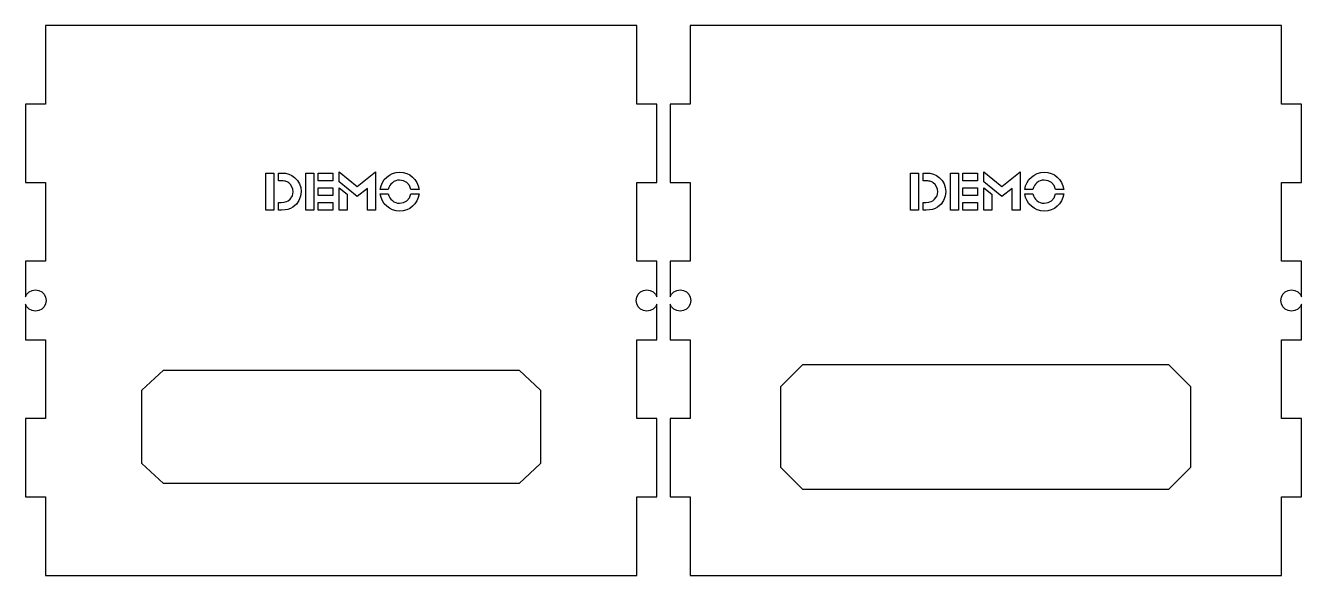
# Model space of a CAD drawing. Header units: metres. Extents: x 0 to 786, y 0 to 155.
# Drawn here: x 0 to 191.7, y 0 to 82.6 of the extents above; entities that cross this region are included whole.
import ezdxf

# ---------------------------------------------------------------- set-up
doc = ezdxf.new("R2010")
doc.units = ezdxf.units.M

msp = doc.modelspace()

# ---------------------------------------------------------------- linework, layer by layer
for p, q in [((91.87, 82.6465), (3, 82.6465)), ((3, 82.6465), (3, 70.8399)), ((91.87, 70.8399), (91.87, 82.6465)), ((188.74, 82.6465), (99.87, 82.6465)), ((99.87, 82.6465), (99.87, 70.8399)), ((188.74, 70.8399), (188.74, 82.6465)), ((3, 70.8399), (0, 70.8399)), ((0, 70.8399), (0, 59.0332)), ((94.87, 70.8399), (91.87, 70.8399)), ((94.87, 59.0332), (94.87, 70.8399)), ((99.87, 70.8399), (96.87, 70.8399)), ((96.87, 70.8399), (96.87, 59.0332)), ((191.74, 70.8399), (188.74, 70.8399)), ((191.74, 59.0332), (191.74, 70.8399)), ((36.1362, 54.8996), (36.1362, 60.4753)), ((36.1362, 60.4753), (37.3362, 60.4753)), ((37.3362, 60.4753), (37.3362, 54.8996)), ((38.0028, 59.3079), (38.0028, 60.4753)), ((38.0028, 60.4753), (38.4277, 60.4753)), ((38.4277, 60.4753), (39.0454, 60.4357)), ((39.0454, 60.4357), (39.5652, 60.317)), ((39.5652, 60.317), (40.0183, 60.1107)), ((40.0183, 60.1107), (40.4359, 59.8086)), ((40.4359, 59.8086), (40.8546, 59.3553)), ((42.1176, 54.8996), (42.1176, 60.4753)), ((42.1176, 60.4753), (43.3176, 60.4753)), ((43.3176, 60.4753), (43.3176, 54.8996)), ((44.0009, 59.3079), (44.0009, 60.4753)), ((44.0009, 60.4753), (46.1924, 60.4753)), ((46.1924, 60.4753), (46.1924, 59.3079)), ((47.1144, 59.141), (47.1144, 60.6743)), ((47.1144, 60.6743), (49.8559, 58.4577)), ((49.8559, 58.4577), (52.5974, 60.6743)), ((52.5974, 60.6743), (52.5974, 54.8996)), ((53.6305, 59.0411), (53.919, 59.4846)), ((53.919, 59.4846), (54.2763, 59.8654)), ((54.2763, 59.8654), (54.695, 60.1763)), ((54.695, 60.1763), (55.1679, 60.4103)), ((55.1679, 60.4103), (55.6825, 60.557)), ((55.6825, 60.557), (56.2262, 60.6059)), ((56.2262, 60.6059), (56.7689, 60.558)), ((56.7689, 60.558), (57.2803, 60.4145)), ((57.2803, 60.4145), (57.749, 60.1846)), ((57.749, 60.1846), (58.1636, 59.8778)), ((58.1636, 59.8778), (58.5177, 59.5002)), ((58.5177, 59.5002), (58.8052, 59.0577)), ((133.006, 54.8996), (133.006, 60.4753)), ((133.006, 60.4753), (134.206, 60.4753)), ((134.206, 60.4753), (134.206, 54.8996)), ((134.873, 59.3079), (134.873, 60.4753)), ((134.873, 60.4753), (135.298, 60.4753)), ((135.298, 60.4753), (135.915, 60.4357)), ((135.915, 60.4357), (136.435, 60.317)), ((136.435, 60.317), (136.888, 60.1107)), ((136.888, 60.1107), (137.306, 59.8086)), ((137.306, 59.8086), (137.725, 59.3553)), ((138.988, 54.8996), (138.988, 60.4753)), ((138.988, 60.4753), (140.188, 60.4753)), ((140.188, 60.4753), (140.188, 54.8996)), ((140.871, 59.3079), (140.871, 60.4753)), ((140.871, 60.4753), (143.062, 60.4753)), ((143.062, 60.4753), (143.062, 59.3079)), ((143.984, 59.141), (143.984, 60.6743)), ((143.984, 60.6743), (146.726, 58.4577)), ((146.726, 58.4577), (149.467, 60.6743)), ((149.467, 60.6743), (149.467, 54.8996)), ((150.5, 59.0411), (150.789, 59.4846)), ((150.789, 59.4846), (151.146, 59.8654)), ((151.146, 59.8654), (151.565, 60.1763)), ((151.565, 60.1763), (152.038, 60.4103)), ((152.038, 60.4103), (152.552, 60.557)), ((152.552, 60.557), (153.096, 60.6059)), ((153.096, 60.6059), (153.639, 60.558)), ((153.639, 60.558), (154.15, 60.4145)), ((154.15, 60.4145), (154.619, 60.1846)), ((154.619, 60.1846), (155.034, 59.8778)), ((155.034, 59.8778), (155.388, 59.5002)), ((155.388, 59.5002), (155.675, 59.0577)), ((0, 59.0332), (3, 59.0332)), ((3, 59.0332), (3, 47.2266)), ((38.3111, 59.3079), (38.0028, 59.3079)), ((38.5308, 59.3048), (38.3111, 59.3079)), ((38.7235, 59.2954), (38.5308, 59.3048)), ((38.8933, 59.2767), (38.7235, 59.2954)), ((39.0444, 59.2454), (38.8933, 59.2767)), ((39.1808, 59.2027), (39.0444, 59.2454)), ((39.3069, 59.1496), (39.1808, 59.2027)), ((39.4267, 59.085), (39.3069, 59.1496)), ((39.5443, 59.0079), (39.4267, 59.085)), ((39.8266, 58.7506), (39.5443, 59.0079)), ((40.0401, 58.4288), (39.8266, 58.7506)), ((40.1745, 58.0632), (40.0401, 58.4288)), ((40.1005, 57.0642), (40.2193, 57.6746)), ((40.2193, 57.6746), (40.1745, 58.0632)), ((40.8546, 59.3553), (41.1609, 58.8459)), ((41.1609, 58.8459), (41.3484, 58.2885)), ((41.4109, 57.6916), (41.3307, 57.0124)), ((41.3484, 58.2885), (41.4109, 57.6916)), ((46.1924, 59.3079), (44.0009, 59.3079)), ((44.0009, 57.0999), (44.0009, 58.2673)), ((44.0009, 58.2673), (46.1924, 58.2673)), ((46.1924, 58.2673), (46.1924, 57.0999)), ((49.8475, 56.9328), (47.1144, 59.141)), ((47.1144, 54.8996), (47.1144, 58.2744)), ((47.1144, 58.2744), (48.3143, 57.3161)), ((51.3974, 58.1744), (49.8475, 56.9328)), ((51.3974, 54.8996), (51.3974, 58.1744)), ((53.3097, 58.0162), (53.4233, 58.5474)), ((54.518, 58.0162), (53.3097, 58.0162)), ((53.4233, 58.5474), (53.6305, 59.0411)), ((54.6075, 58.312), (54.518, 58.0162)), ((54.743, 58.5828), (54.6075, 58.312)), ((54.918, 58.8224), (54.743, 58.5828)), ((55.1262, 59.0244), (54.918, 58.8224)), ((55.3637, 59.187), (55.1262, 59.0244)), ((55.6262, 59.3078), (55.3637, 59.187)), ((55.9116, 59.3828), (55.6262, 59.3078)), ((56.2179, 59.4078), (55.9116, 59.3828)), ((56.8012, 59.3151), (56.2179, 59.4078)), ((57.3011, 59.037), (56.8012, 59.3151)), ((57.6865, 58.5964), (57.3011, 59.037)), ((57.9261, 58.0162), (57.6865, 58.5964)), ((59.1344, 58.0162), (57.9261, 58.0162)), ((58.8052, 59.0577), (59.0146, 58.5599)), ((59.0146, 58.5599), (59.1344, 58.0162)), ((91.87, 47.2266), (91.87, 59.0332)), ((91.87, 59.0332), (94.87, 59.0332)), ((96.87, 59.0332), (99.87, 59.0332)), ((99.87, 59.0332), (99.87, 47.2266)), ((135.181, 59.3079), (134.873, 59.3079)), ((135.401, 59.3048), (135.181, 59.3079)), ((135.594, 59.2954), (135.401, 59.3048)), ((135.763, 59.2767), (135.594, 59.2954)), ((135.914, 59.2454), (135.763, 59.2767)), ((136.051, 59.2027), (135.914, 59.2454)), ((136.177, 59.1496), (136.051, 59.2027)), ((136.297, 59.085), (136.177, 59.1496)), ((136.414, 59.0079), (136.297, 59.085)), ((136.697, 58.7506), (136.414, 59.0079)), ((136.91, 58.4288), (136.697, 58.7506)), ((137.044, 58.0632), (136.91, 58.4288)), ((136.971, 57.0642), (137.089, 57.6746)), ((137.089, 57.6746), (137.044, 58.0632)), ((137.725, 59.3553), (138.031, 58.8459)), ((138.031, 58.8459), (138.218, 58.2885)), ((138.281, 57.6916), (138.201, 57.0124)), ((138.218, 58.2885), (138.281, 57.6916)), ((143.062, 59.3079), (140.871, 59.3079)), ((140.871, 57.0999), (140.871, 58.2673)), ((140.871, 58.2673), (143.062, 58.2673)), ((143.062, 58.2673), (143.062, 57.0999)), ((146.717, 56.9328), (143.984, 59.141)), ((143.984, 54.8996), (143.984, 58.2744)), ((143.984, 58.2744), (145.184, 57.3161)), ((148.267, 58.1744), (146.717, 56.9328)), ((148.267, 54.8996), (148.267, 58.1744)), ((150.18, 58.0162), (150.293, 58.5474)), ((151.388, 58.0162), (150.18, 58.0162)), ((150.293, 58.5474), (150.5, 59.0411)), ((151.478, 58.312), (151.388, 58.0162)), ((151.613, 58.5828), (151.478, 58.312)), ((151.788, 58.8224), (151.613, 58.5828)), ((151.996, 59.0244), (151.788, 58.8224)), ((152.234, 59.187), (151.996, 59.0244)), ((152.496, 59.3078), (152.234, 59.187)), ((152.782, 59.3828), (152.496, 59.3078)), ((153.088, 59.4078), (152.782, 59.3828)), ((153.671, 59.3151), (153.088, 59.4078)), ((154.171, 59.037), (153.671, 59.3151)), ((154.556, 58.5964), (154.171, 59.037)), ((154.796, 58.0162), (154.556, 58.5964)), ((156.004, 58.0162), (154.796, 58.0162)), ((155.675, 59.0577), (155.885, 58.5599)), ((155.885, 58.5599), (156.004, 58.0162)), ((188.74, 47.2266), (188.74, 59.0332)), ((188.74, 59.0332), (191.74, 59.0332)), ((38.0028, 54.8996), (38.0028, 56.0747)), ((38.0028, 56.0747), (38.4361, 56.0747)), ((38.4361, 56.0747), (38.86, 56.1007)), ((38.86, 56.1007), (39.1985, 56.1788)), ((39.1985, 56.1788), (39.4829, 56.3195)), ((39.4829, 56.3195), (39.7443, 56.533)), ((39.7443, 56.533), (40.1005, 57.0642)), ((40.7057, 55.8122), (40.1943, 55.358)), ((41.0901, 56.3748), (40.7057, 55.8122)), ((41.3307, 57.0124), (41.0901, 56.3748)), ((46.1924, 57.0999), (44.0009, 57.0999)), ((44.0009, 54.8996), (44.0009, 56.067)), ((44.0009, 56.067), (46.1924, 56.067)), ((46.1924, 56.067), (46.1924, 54.8996)), ((48.3143, 57.3161), (48.3143, 54.8996)), ((53.4233, 56.8083), (53.3097, 57.3395)), ((53.3097, 57.3395), (54.518, 57.3395)), ((53.6305, 56.3147), (53.4233, 56.8083)), ((53.919, 55.8711), (53.6305, 56.3147)), ((54.2763, 55.4903), (53.919, 55.8711)), ((54.518, 57.3395), (54.6075, 57.0385)), ((54.6075, 57.0385), (54.743, 56.7687)), ((54.743, 56.7687), (54.918, 56.5323)), ((54.918, 56.5323), (55.1262, 56.3312)), ((55.1262, 56.3312), (55.3637, 56.1687)), ((55.3637, 56.1687), (55.6262, 56.0479)), ((55.6262, 56.0479), (55.9116, 55.9729)), ((55.9116, 55.9729), (56.2179, 55.948)), ((56.2179, 55.948), (56.8012, 56.0406)), ((56.8012, 56.0406), (57.3011, 56.3188)), ((57.3011, 56.3188), (57.6865, 56.7594)), ((57.6865, 56.7594), (57.9261, 57.3395)), ((57.9261, 57.3395), (59.1344, 57.3395)), ((58.5177, 55.8555), (58.1636, 55.4779)), ((58.8052, 56.298), (58.5177, 55.8555)), ((59.0146, 56.7958), (58.8052, 56.298)), ((59.1344, 57.3395), (59.0146, 56.7958)), ((134.873, 54.8996), (134.873, 56.0747)), ((134.873, 56.0747), (135.306, 56.0747)), ((135.306, 56.0747), (135.73, 56.1007)), ((135.73, 56.1007), (136.068, 56.1788)), ((136.068, 56.1788), (136.353, 56.3195)), ((136.353, 56.3195), (136.614, 56.533)), ((136.614, 56.533), (136.971, 57.0642)), ((137.576, 55.8122), (137.064, 55.358)), ((137.96, 56.3748), (137.576, 55.8122)), ((138.201, 57.0124), (137.96, 56.3748)), ((143.062, 57.0999), (140.871, 57.0999)), ((140.871, 54.8996), (140.871, 56.067)), ((140.871, 56.067), (143.062, 56.067)), ((143.062, 56.067), (143.062, 54.8996)), ((145.184, 57.3161), (145.184, 54.8996)), ((150.293, 56.8083), (150.18, 57.3395)), ((150.18, 57.3395), (151.388, 57.3395)), ((150.5, 56.3147), (150.293, 56.8083)), ((150.789, 55.8711), (150.5, 56.3147)), ((151.146, 55.4903), (150.789, 55.8711)), ((151.388, 57.3395), (151.478, 57.0385)), ((151.478, 57.0385), (151.613, 56.7687)), ((151.613, 56.7687), (151.788, 56.5323)), ((151.788, 56.5323), (151.996, 56.3312)), ((151.996, 56.3312), (152.234, 56.1687)), ((152.234, 56.1687), (152.496, 56.0479)), ((152.496, 56.0479), (152.782, 55.9729)), ((152.782, 55.9729), (153.088, 55.948)), ((153.088, 55.948), (153.671, 56.0406)), ((153.671, 56.0406), (154.171, 56.3188)), ((154.171, 56.3188), (154.556, 56.7594)), ((154.556, 56.7594), (154.796, 57.3395)), ((154.796, 57.3395), (156.004, 57.3395)), ((155.388, 55.8555), (155.034, 55.4779)), ((155.675, 56.298), (155.388, 55.8555)), ((155.885, 56.7958), (155.675, 56.298)), ((156.004, 57.3395), (155.885, 56.7958)), ((37.3362, 54.8996), (36.1362, 54.8996)), ((38.4777, 54.8996), (38.0028, 54.8996)), ((38.9975, 54.9267), (38.4777, 54.8996)), ((39.4402, 55.008), (38.9975, 54.9267)), ((39.8308, 55.1497), (39.4402, 55.008)), ((40.1943, 55.358), (39.8308, 55.1497)), ((43.3176, 54.8996), (42.1176, 54.8996)), ((46.1924, 54.8996), (44.0009, 54.8996)), ((48.3143, 54.8996), (47.1144, 54.8996)), ((52.5974, 54.8996), (51.3974, 54.8996)), ((54.695, 55.1794), (54.2763, 55.4903)), ((55.1679, 54.9454), (54.695, 55.1794)), ((55.6825, 54.7987), (55.1679, 54.9454)), ((56.2262, 54.7499), (55.6825, 54.7987)), ((56.7689, 54.7977), (56.2262, 54.7499)), ((57.2803, 54.9412), (56.7689, 54.7977)), ((57.749, 55.1711), (57.2803, 54.9412)), ((58.1636, 55.4779), (57.749, 55.1711)), ((134.206, 54.8996), (133.006, 54.8996)), ((135.348, 54.8996), (134.873, 54.8996)), ((135.867, 54.9267), (135.348, 54.8996)), ((136.31, 55.008), (135.867, 54.9267)), ((136.701, 55.1497), (136.31, 55.008)), ((137.064, 55.358), (136.701, 55.1497)), ((140.188, 54.8996), (138.988, 54.8996)), ((143.062, 54.8996), (140.871, 54.8996)), ((145.184, 54.8996), (143.984, 54.8996)), ((149.467, 54.8996), (148.267, 54.8996)), ((151.565, 55.1794), (151.146, 55.4903)), ((152.038, 54.9454), (151.565, 55.1794)), ((152.552, 54.7987), (152.038, 54.9454)), ((153.096, 54.7499), (152.552, 54.7987)), ((153.639, 54.7977), (153.096, 54.7499)), ((154.15, 54.9412), (153.639, 54.7977)), ((154.619, 55.1711), (154.15, 54.9412)), ((155.034, 55.4779), (154.619, 55.1711)), ((3, 47.2266), (0, 47.2266)), ((0, 47.2266), (0, 41.8602)), ((94.87, 47.2266), (91.87, 47.2266)), ((94.87, 41.8602), (94.87, 47.2266)), ((99.87, 47.2266), (96.87, 47.2266)), ((96.87, 47.2266), (96.87, 41.8602)), ((191.74, 47.2266), (188.74, 47.2266)), ((191.74, 41.8602), (191.74, 47.2266)), ((0, 41.8602), (0.2056, 42.2637)), ((0.2056, 42.2637), (0.5595, 42.6177)), ((0.5595, 42.6177), (1.0056, 42.8449)), ((1.0056, 42.8449), (1.5, 42.9232)), ((1.5, 42.9232), (1.9944, 42.8449)), ((1.9944, 42.8449), (2.4404, 42.6177)), ((2.4404, 42.6177), (2.7944, 42.2637)), ((2.7944, 42.2637), (3.0217, 41.8177)), ((91.8483, 41.8177), (92.0756, 42.2637)), ((92.0756, 42.2637), (92.4295, 42.6177)), ((92.4295, 42.6177), (92.8756, 42.8449)), ((92.8756, 42.8449), (93.37, 42.9232)), ((93.37, 42.9232), (93.8644, 42.8449)), ((93.8644, 42.8449), (94.3105, 42.6177)), ((94.3105, 42.6177), (94.6644, 42.2637)), ((94.6644, 42.2637), (94.87, 41.8602)), ((96.87, 41.8602), (97.0756, 42.2637)), ((97.0756, 42.2637), (97.4295, 42.6177)), ((97.4295, 42.6177), (97.8756, 42.8449)), ((97.8756, 42.8449), (98.37, 42.9232)), ((98.37, 42.9232), (98.8644, 42.8449)), ((98.8644, 42.8449), (99.3104, 42.6177)), ((99.3104, 42.6177), (99.6644, 42.2637)), ((99.6644, 42.2637), (99.8917, 41.8177)), ((188.718, 41.8177), (188.946, 42.2637)), ((188.946, 42.2637), (189.3, 42.6177)), ((189.3, 42.6177), (189.746, 42.8449)), ((189.746, 42.8449), (190.24, 42.9232)), ((190.24, 42.9232), (190.734, 42.8449)), ((190.734, 42.8449), (191.18, 42.6177)), ((191.18, 42.6177), (191.534, 42.2637)), ((191.534, 42.2637), (191.74, 41.8602)), ((0.2056, 40.3828), (0, 40.7863)), ((0, 40.7863), (0, 35.4199)), ((0.5595, 40.0288), (0.2056, 40.3828)), ((2.7944, 40.3828), (2.4404, 40.0288)), ((3.0217, 40.8288), (2.7944, 40.3828)), ((3.0217, 41.8177), (3.1, 41.3232)), ((3.1, 41.3232), (3.0217, 40.8288)), ((91.77, 41.3232), (91.8483, 41.8177)), ((91.8483, 40.8288), (91.77, 41.3232)), ((92.0756, 40.3828), (91.8483, 40.8288)), ((92.4295, 40.0288), (92.0756, 40.3828)), ((94.6644, 40.3828), (94.3105, 40.0288)), ((94.87, 40.7863), (94.6644, 40.3828)), ((94.87, 35.4199), (94.87, 40.7863)), ((97.0756, 40.3828), (96.87, 40.7863)), ((96.87, 40.7863), (96.87, 35.4199)), ((97.4295, 40.0288), (97.0756, 40.3828)), ((99.6644, 40.3828), (99.3104, 40.0288)), ((99.8917, 40.8288), (99.6644, 40.3828)), ((99.8917, 41.8177), (99.97, 41.3232)), ((99.97, 41.3232), (99.8917, 40.8288)), ((188.64, 41.3232), (188.718, 41.8177)), ((188.718, 40.8288), (188.64, 41.3232)), ((188.946, 40.3828), (188.718, 40.8288)), ((189.3, 40.0288), (188.946, 40.3828)), ((191.534, 40.3828), (191.18, 40.0288)), ((191.74, 40.7863), (191.534, 40.3828)), ((191.74, 35.4199), (191.74, 40.7863)), ((1.0056, 39.8016), (0.5595, 40.0288)), ((1.5, 39.7233), (1.0056, 39.8016)), ((1.9944, 39.8016), (1.5, 39.7233)), ((2.4404, 40.0288), (1.9944, 39.8016)), ((92.8756, 39.8016), (92.4295, 40.0288)), ((93.37, 39.7233), (92.8756, 39.8016)), ((93.8644, 39.8016), (93.37, 39.7233)), ((94.3105, 40.0288), (93.8644, 39.8016)), ((97.8756, 39.8016), (97.4295, 40.0288)), ((98.37, 39.7233), (97.8756, 39.8016)), ((98.8644, 39.8016), (98.37, 39.7233)), ((99.3104, 40.0288), (98.8644, 39.8016)), ((189.746, 39.8016), (189.3, 40.0288)), ((190.24, 39.7233), (189.746, 39.8016)), ((190.734, 39.8016), (190.24, 39.7233)), ((191.18, 40.0288), (190.734, 39.8016)), ((0, 35.4199), (3, 35.4199)), ((3, 35.4199), (3, 23.6133)), ((91.87, 23.6133), (91.87, 35.4199)), ((91.87, 35.4199), (94.87, 35.4199)), ((96.87, 35.4199), (99.87, 35.4199)), ((99.87, 35.4199), (99.87, 23.6133)), ((188.74, 23.6133), (188.74, 35.4199)), ((188.74, 35.4199), (191.74, 35.4199)), ((17.4935, 27.8588), (20.7101, 30.8743)), ((20.7101, 30.8743), (74.1578, 30.8743)), ((74.1578, 30.8743), (77.3743, 27.8588)), ((113.52, 28.3859), (116.827, 31.7066)), ((116.827, 31.7066), (171.78, 31.7066)), ((171.78, 31.7066), (175.087, 28.3859)), ((17.4935, 16.8203), (17.4935, 27.8588)), ((77.3743, 27.8588), (77.3743, 16.8203)), ((113.52, 16.2303), (113.52, 28.3859)), ((175.087, 28.3859), (175.087, 16.2303)), ((3, 23.6133), (0, 23.6133)), ((0, 23.6133), (0, 11.8066)), ((94.87, 23.6133), (91.87, 23.6133)), ((94.87, 11.8066), (94.87, 23.6133)), ((99.87, 23.6133), (96.87, 23.6133)), ((96.87, 23.6133), (96.87, 11.8066)), ((191.74, 23.6133), (188.74, 23.6133)), ((191.74, 11.8066), (191.74, 23.6133)), ((20.7101, 13.8056), (17.4935, 16.8203)), ((77.3743, 16.8203), (74.1578, 13.8056)), ((116.827, 12.9106), (113.52, 16.2303)), ((175.087, 16.2303), (171.78, 12.9106)), ((74.1578, 13.8056), (20.7101, 13.8056)), ((0, 11.8066), (3, 11.8066)), ((3, 11.8066), (3, 0)), ((91.87, 11.8066), (94.87, 11.8066)), ((91.87, 0), (91.87, 11.8066)), ((96.87, 11.8066), (99.87, 11.8066)), ((99.87, 11.8066), (99.87, 0)), ((171.78, 12.9106), (116.827, 12.9106)), ((188.74, 11.8066), (191.74, 11.8066)), ((188.74, 0), (188.74, 11.8066)), ((3, 0), (91.87, 0)), ((99.87, 0), (188.74, 0))]:
    msp.add_line(p, q)

doc.saveas('drawing.dxf')
